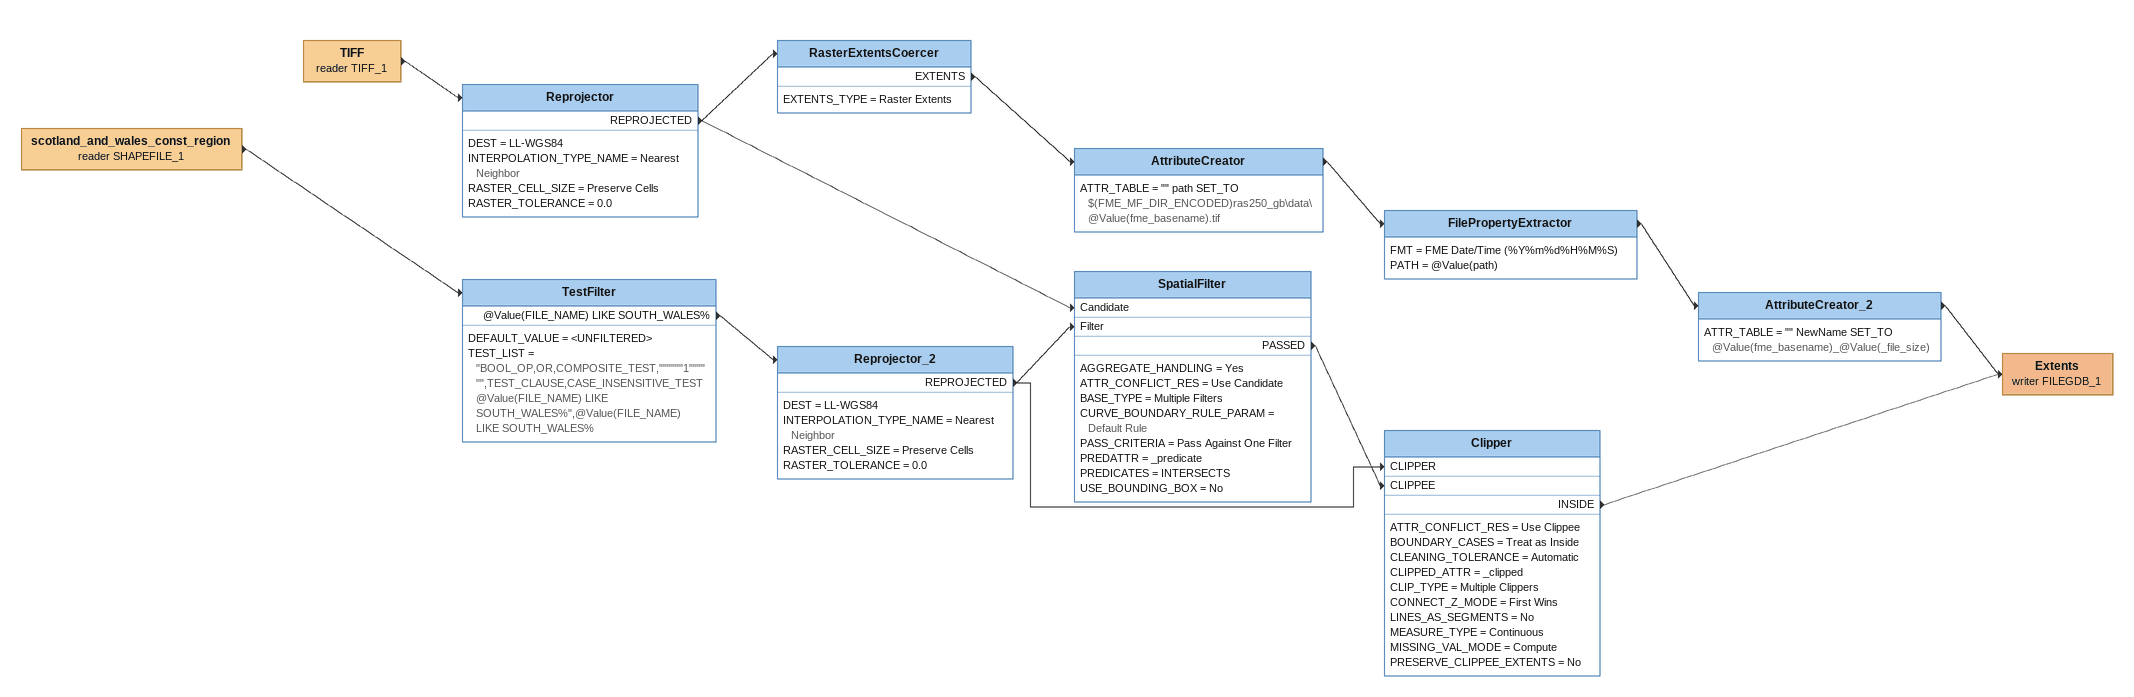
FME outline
scotland_and_wales_const_region (reader SHAPEFILE_1)
    -> TestFilter
TestFilter
    DEFAULT_VALUE = <UNFILTERED>
    TEST_LIST = "BOOL_OP,OR,COMPOSITE_TEST,""""""1"""""",TEST_CLAUSE,CASE_INSENSITIVE_TEST @Value(FILE_NAME) LIKE SOUTH_WALES%",@Value(FILE_NAME) LIKE SOUTH_WALES%
    @Value(FILE_NAME) LIKE SOUTH_WALES% -> Reprojector_2
Reprojector_2
    DEST = LL-WGS84
    INTERPOLATION_TYPE_NAME = Nearest Neighbor
    RASTER_CELL_SIZE = Preserve Cells
    RASTER_TOLERANCE = 0.0
    REPROJECTED -> SpatialFilter [Filter]
    REPROJECTED -> Clipper [CLIPPER]
TIFF (reader TIFF_1)
    -> Reprojector
Reprojector
    DEST = LL-WGS84
    INTERPOLATION_TYPE_NAME = Nearest Neighbor
    RASTER_CELL_SIZE = Preserve Cells
    RASTER_TOLERANCE = 0.0
    REPROJECTED -> RasterExtentsCoercer
    REPROJECTED -> SpatialFilter [Candidate]
RasterExtentsCoercer
    EXTENTS_TYPE = Raster Extents
    EXTENTS -> AttributeCreator
AttributeCreator
    ATTR_TABLE = "" path SET_TO $(FME_MF_DIR_ENCODED)ras250_gb\data\@Value(fme_basename).tif
    -> FilePropertyExtractor
FilePropertyExtractor
    FMT = FME Date/Time (%Y%m%d%H%M%S)
    PATH = @Value(path)
    -> AttributeCreator_2
AttributeCreator_2
    ATTR_TABLE = "" NewName SET_TO @Value(fme_basename)_@Value(_file_size)
    -> Extents (writer FILEGDB_1)
SpatialFilter
    AGGREGATE_HANDLING = Yes
    ATTR_CONFLICT_RES = Use Candidate
    BASE_TYPE = Multiple Filters
    CURVE_BOUNDARY_RULE_PARAM = Default Rule
    PASS_CRITERIA = Pass Against One Filter
    PREDATTR = _predicate
    PREDICATES = INTERSECTS
    USE_BOUNDING_BOX = No
    PASSED -> Clipper [CLIPPEE]
Clipper
    ATTR_CONFLICT_RES = Use Clippee
    BOUNDARY_CASES = Treat as Inside
    CLEANING_TOLERANCE = Automatic
    CLIPPED_ATTR = _clipped
    CLIP_TYPE = Multiple Clippers
    CONNECT_Z_MODE = First Wins
    LINES_AS_SEGMENTS = No
    MEASURE_TYPE = Continuous
    MISSING_VAL_MODE = Compute
    PRESERVE_CLIPPEE_EXTENTS = No
    INSIDE -> Extents (writer FILEGDB_1)
Extents (writer FILEGDB_1)
